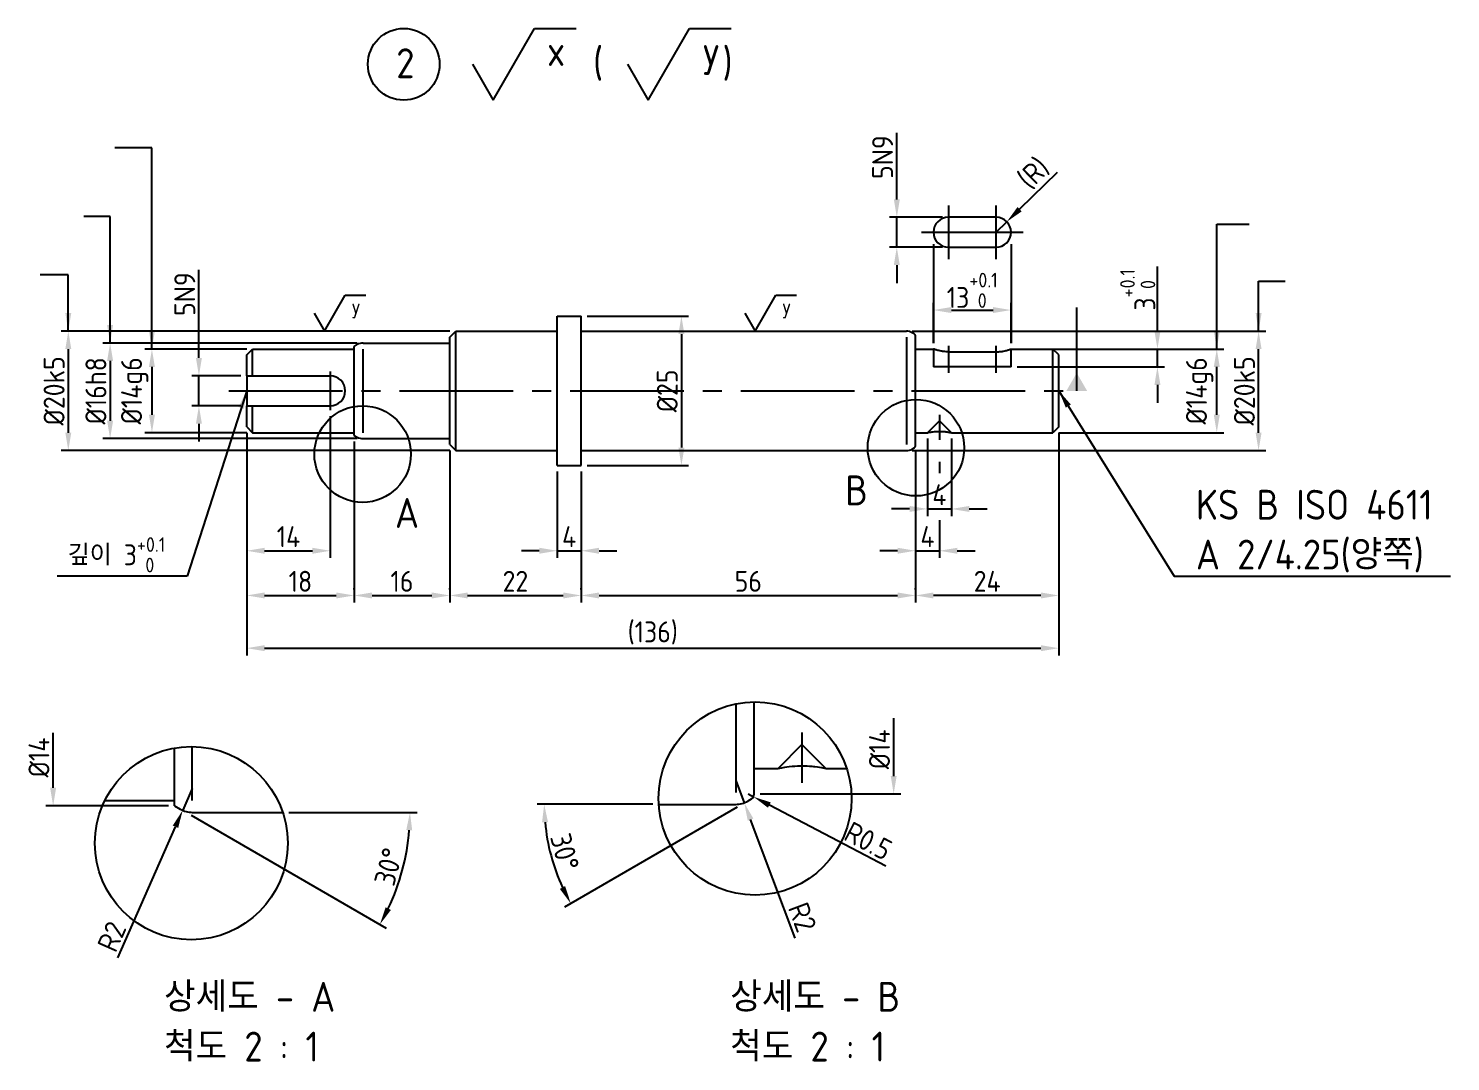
# Model space of a CAD drawing. Header units: millimetres. Extents: x 0 to 2327, y 0 to 592.
# Drawn here: x 908.4 to 1146.5, y 335.5 to 508.3 of the extents above; entities that cross this region are included whole.
import ezdxf

# ---------------------------------------------------------------- set-up
doc = ezdxf.new("R2010")
doc.units = ezdxf.units.MM
doc.linetypes.add('CENTER2', pattern=[28.575, 19.05, -3.175, 3.175, -3.175])
for name, color, linetype in [('가는실선', 1, 'Continuous'), ('문자', 2, 'Continuous'), ('외형선', 3, 'Continuous'), ('중심선', 1, 'CENTER2')]:
    doc.layers.add(name, color=color, linetype=linetype)
doc.styles.get("Standard").update_dxf_attribs({"font": 'isocp.shx', "bigfont": 'whgtxt.shx'})
doc.dimstyles.new('ISO-25', dxfattribs={"dimtxt": 3.5, "dimasz": 3, "dimexe": 1.2, "dimexo": 1, "dimtad": 1, "dimdsep": 46, "dimtxsty": 'Standard', "dimcen": 0, "dimclrd": 7, "dimclre": 7, "dimclrt": 2, "dimazin": 2, "dimtfac": 1, "dimtmove": 0, "dimatfit": 3, "dimfxl": 0, "dimlwd": -1, "dimlwe": -1, "dimarcsym": 0})

# ---------------------------------------------------------------- blocks, each defined once
blk = doc.blocks.new('*D3')
at = {"layer": 'Defpoints', "color": 0}
for p in [(1062.45, 476.75), (1053.82, 471.75), (1062.45, 471.75)]:
    blk.add_point(p, dxfattribs=at)
at = {"layer": '외형선', "color": 7}
for p, q in [((1053.82, 479.75), (1053.82, 490.9)), ((1061.45, 476.75), (1052.62, 476.75)), ((1053.82, 471.75), (1053.82, 476.75)), ((1061.45, 471.75), (1052.62, 471.75)), ((1053.82, 468.75), (1053.82, 465.75))]:
    blk.add_line(p, q, dxfattribs=at)
for points in [[(1053.32, 479.75), (1054.32, 479.75), (1053.82, 476.75)], [(1053.32, 468.75), (1054.32, 468.75), (1053.82, 471.75)]]:
    blk.add_solid(points, dxfattribs=at)
at = {"layer": '외형선', "color": 2, "insert": (1051.44, 486.82), "char_height": 3.5, "attachment_point": 5, "rotation": 90}
blk.add_mtext('5N9', dxfattribs=at)
blk = doc.blocks.new('*D4')
at = {"layer": 'Defpoints', "color": 0}
for p in [(1070.45, 474.25), (1072.23, 476)]:
    blk.add_point(p, dxfattribs=at)
at = {"layer": '외형선', "color": 7}
for p, q in [((1080.65, 484.26), (1074.38, 478.1)), ((1070.45, 474.25), (1072.23, 476))]:
    blk.add_line(p, q, dxfattribs=at)
blk.add_solid([(1074.03, 478.46), (1074.73, 477.74), (1072.23, 476)], dxfattribs=at)
at = {"layer": '외형선', "color": 2, "insert": (1076.8, 484.05), "char_height": 3.5, "attachment_point": 5, "rotation": 44.467}
blk.add_mtext('(R)', dxfattribs=at)
blk = doc.blocks.new('*D5')
at = {"layer": 'Defpoints', "color": 0}
for p in [(1072.95, 461.23), (1059.95, 454.71), (1072.95, 454.71)]:
    blk.add_point(p, dxfattribs=at)
at = {"layer": '외형선', "color": 7}
for p, q in [((1059.95, 455.71), (1059.95, 462.43)), ((1072.95, 455.71), (1072.95, 462.43)), ((1062.95, 461.23), (1069.95, 461.23))]:
    blk.add_line(p, q, dxfattribs=at)
for points in [[(1062.95, 461.73), (1062.95, 460.73), (1059.95, 461.23)], [(1069.95, 461.73), (1069.95, 460.73), (1072.95, 461.23)]]:
    blk.add_solid(points, dxfattribs=at)
at = {"layer": '외형선', "color": 2, "insert": (1066.45, 464.53), "char_height": 3.5, "attachment_point": 5}
blk.add_mtext('13{\\H0.7x;\\S+0.1^  0;}', dxfattribs=at)
blk = doc.blocks.new('*D6')
at = {"layer": 'Defpoints', "color": 0}
for p in [(1072.95, 454.71), (1097.46, 454.71), (1072.95, 451.71)]:
    blk.add_point(p, dxfattribs=at)
at = {"layer": '외형선', "color": 7}
for p, q in [((1097.46, 457.71), (1097.46, 468.54)), ((1073.95, 454.71), (1098.66, 454.71)), ((1097.46, 451.71), (1097.46, 454.71)), ((1073.95, 451.71), (1098.66, 451.71)), ((1097.46, 448.71), (1097.46, 445.71))]:
    blk.add_line(p, q, dxfattribs=at)
for points in [[(1096.96, 457.71), (1097.96, 457.71), (1097.46, 454.71)], [(1096.96, 448.71), (1097.96, 448.71), (1097.46, 451.71)]]:
    blk.add_solid(points, dxfattribs=at)
at = {"layer": '외형선', "color": 2, "insert": (1094.16, 464.62), "char_height": 3.5, "attachment_point": 5, "rotation": 90}
blk.add_mtext('3{\\H0.7x;\\S+0.1^  0;}', dxfattribs=at)
blk = doc.blocks.new('*D7')
at = {"layer": 'Defpoints', "color": 0}
for p in [(1097.46, 454.71), (1107.4, 454.71), (1079.95, 440.71)]:
    blk.add_point(p, dxfattribs=at)
at = {"layer": '외형선', "color": 7}
for p, q in [((1098.46, 454.71), (1108.6, 454.71)), ((1107.4, 443.71), (1107.4, 451.71)), ((1080.95, 440.71), (1108.6, 440.71))]:
    blk.add_line(p, q, dxfattribs=at)
for points in [[(1106.9, 451.71), (1107.9, 451.71), (1107.4, 454.71)], [(1106.9, 443.71), (1107.9, 443.71), (1107.4, 440.71)]]:
    blk.add_solid(points, dxfattribs=at)
at = {"layer": '외형선', "color": 2, "insert": (1104.53, 447.71), "char_height": 3.5, "attachment_point": 5, "rotation": 90}
blk.add_mtext('%%C14g6', dxfattribs=at)
blk = doc.blocks.new('*D8')
at = {"layer": 'Defpoints', "color": 0}
for p in [(1055.41, 457.71), (1114.4, 457.71), (1055.41, 437.71)]:
    blk.add_point(p, dxfattribs=at)
at = {"layer": '외형선', "color": 7}
for p, q in [((1056.41, 457.71), (1115.6, 457.71)), ((1114.4, 440.71), (1114.4, 454.71)), ((1056.41, 437.71), (1115.6, 437.71))]:
    blk.add_line(p, q, dxfattribs=at)
for points in [[(1113.9, 454.71), (1114.9, 454.71), (1114.4, 457.71)], [(1113.9, 440.71), (1114.9, 440.71), (1114.4, 437.71)]]:
    blk.add_solid(points, dxfattribs=at)
at = {"layer": '외형선', "color": 2, "insert": (1112.03, 447.71), "char_height": 3.5, "attachment_point": 5, "rotation": 90}
blk.add_mtext('%%C20k5', dxfattribs=at)
blk = doc.blocks.new('*D9')
at = {"layer": 'Defpoints', "color": 0}
for p in [(1000.95, 460.21), (1000.95, 435.21), (1017.75, 435.21)]:
    blk.add_point(p, dxfattribs=at)
at = {"layer": '외형선', "color": 7}
for p, q in [((1001.95, 460.21), (1018.95, 460.21)), ((1017.75, 457.21), (1017.75, 438.21)), ((1001.95, 435.21), (1018.95, 435.21))]:
    blk.add_line(p, q, dxfattribs=at)
for points in [[(1017.25, 457.21), (1018.25, 457.21), (1017.75, 460.21)], [(1017.25, 438.21), (1018.25, 438.21), (1017.75, 435.21)]]:
    blk.add_solid(points, dxfattribs=at)
at = {"layer": '외형선', "color": 2, "insert": (1015.38, 447.71), "char_height": 3.5, "attachment_point": 5, "rotation": 90}
blk.add_mtext('%%C25', dxfattribs=at)
blk = doc.blocks.new('*D10')
at = {"layer": 'Defpoints', "color": 0}
for p in [(936.95, 450.21), (944.95, 450.21), (944.95, 445.21)]:
    blk.add_point(p, dxfattribs=at)
at = {"layer": '외형선', "color": 7}
for p, q in [((936.95, 453.21), (936.95, 467.97)), ((943.95, 450.21), (935.75, 450.21)), ((936.95, 445.21), (936.95, 450.21)), ((943.95, 445.21), (935.75, 445.21)), ((936.95, 442.21), (936.95, 439.21))]:
    blk.add_line(p, q, dxfattribs=at)
for points in [[(936.45, 453.21), (937.45, 453.21), (936.95, 450.21)], [(936.45, 442.21), (937.45, 442.21), (936.95, 445.21)]]:
    blk.add_solid(points, dxfattribs=at)
at = {"layer": '외형선', "color": 2, "insert": (934.58, 463.9), "char_height": 3.5, "attachment_point": 5, "rotation": 90}
blk.add_mtext('5N9', dxfattribs=at)
blk = doc.blocks.new('*D11')
at = {"layer": 'Defpoints', "color": 0}
for p in [(964.44, 455.71), (922.08, 439.71), (964.44, 439.71)]:
    blk.add_point(p, dxfattribs=at)
at = {"layer": '외형선', "color": 7}
for p, q in [((963.44, 455.71), (920.88, 455.71)), ((922.08, 452.71), (922.08, 442.71)), ((963.44, 439.71), (920.88, 439.71))]:
    blk.add_line(p, q, dxfattribs=at)
for points in [[(921.58, 452.71), (922.58, 452.71), (922.08, 455.71)], [(921.58, 442.71), (922.58, 442.71), (922.08, 439.71)]]:
    blk.add_solid(points, dxfattribs=at)
at = {"layer": '외형선', "color": 2, "insert": (919.7, 447.71), "char_height": 3.5, "attachment_point": 5, "rotation": 90}
blk.add_mtext('%%C16h8', dxfattribs=at)
blk = doc.blocks.new('*D12')
at = {"layer": 'Defpoints', "color": 0}
for p in [(979.95, 457.71), (915.08, 437.71), (979.95, 437.71)]:
    blk.add_point(p, dxfattribs=at)
at = {"layer": '외형선', "color": 7}
for p, q in [((978.95, 457.71), (913.88, 457.71)), ((915.08, 454.71), (915.08, 440.71)), ((978.95, 437.71), (913.88, 437.71))]:
    blk.add_line(p, q, dxfattribs=at)
for points in [[(914.58, 454.71), (915.58, 454.71), (915.08, 457.71)], [(914.58, 440.71), (915.58, 440.71), (915.08, 437.71)]]:
    blk.add_solid(points, dxfattribs=at)
at = {"layer": '외형선', "color": 2, "insert": (912.7, 447.71), "char_height": 3.5, "attachment_point": 5, "rotation": 90}
blk.add_mtext('%%C20k5', dxfattribs=at)
blk = doc.blocks.new('*D13')
at = {"layer": 'Defpoints', "color": 0}
for p in [(945.95, 454.71), (929.08, 440.71), (945.95, 440.71)]:
    blk.add_point(p, dxfattribs=at)
at = {"layer": '외형선', "color": 7}
for p, q in [((944.95, 454.71), (927.88, 454.71)), ((929.08, 451.71), (929.08, 443.71)), ((944.95, 440.71), (927.88, 440.71))]:
    blk.add_line(p, q, dxfattribs=at)
for points in [[(928.58, 451.71), (929.58, 451.71), (929.08, 454.71)], [(928.58, 443.71), (929.58, 443.71), (929.08, 440.71)]]:
    blk.add_solid(points, dxfattribs=at)
at = {"layer": '외형선', "color": 2, "insert": (926.2, 447.71), "char_height": 3.5, "attachment_point": 5, "rotation": 90}
blk.add_mtext('%%C14g6', dxfattribs=at)
blk = doc.blocks.new('*D15')
at = {"layer": 'Defpoints', "color": 0}
for p in [(1056.95, 438.57), (1060.95, 439.5), (1060.95, 420.95)]:
    blk.add_point(p, dxfattribs=at)
at = {"layer": '외형선', "color": 7}
for p, q in [((1056.95, 437.57), (1056.95, 419.75)), ((1060.95, 435.83), (1060.95, 433.95)), ((1060.95, 426.07), (1060.95, 419.75)), ((1053.95, 420.95), (1050.95, 420.95)), ((1056.95, 420.95), (1060.95, 420.95)), ((1063.95, 420.95), (1066.95, 420.95))]:
    blk.add_line(p, q, dxfattribs=at)
for points in [[(1053.95, 421.45), (1053.95, 420.45), (1056.95, 420.95)], [(1063.95, 421.45), (1063.95, 420.45), (1060.95, 420.95)]]:
    blk.add_solid(points, dxfattribs=at)
at = {"layer": '외형선', "color": 2, "insert": (1058.95, 423.32), "char_height": 3.5, "attachment_point": 5}
blk.add_mtext('4', dxfattribs=at)
blk = doc.blocks.new('*D16')
at = {"layer": 'Defpoints', "color": 0}
for p in [(1058.95, 440.71), (1062.95, 440.71), (1062.95, 427.95)]:
    blk.add_point(p, dxfattribs=at)
at = {"layer": '외형선', "color": 7}
for p, q in [((1058.95, 439.71), (1058.95, 426.75)), ((1062.95, 439.71), (1062.95, 426.75)), ((1055.95, 427.95), (1052.95, 427.95)), ((1058.95, 427.95), (1062.95, 427.95)), ((1065.95, 427.95), (1068.95, 427.95))]:
    blk.add_line(p, q, dxfattribs=at)
for points in [[(1055.95, 428.45), (1055.95, 427.45), (1058.95, 427.95)], [(1065.95, 428.45), (1065.95, 427.45), (1062.95, 427.95)]]:
    blk.add_solid(points, dxfattribs=at)
at = {"layer": '외형선', "color": 2, "insert": (1060.95, 430.32), "char_height": 3.5, "attachment_point": 5}
blk.add_mtext('4', dxfattribs=at)
blk = doc.blocks.new('*D17')
at = {"layer": 'Defpoints', "color": 0}
for p in [(1080.95, 441.71), (1056.95, 420.95), (1056.95, 413.47)]:
    blk.add_point(p, dxfattribs=at)
at = {"layer": '외형선', "color": 7}
for p, q in [((1080.95, 440.71), (1080.95, 412.27)), ((1056.95, 419.95), (1056.95, 412.27)), ((1077.95, 413.47), (1059.95, 413.47))]:
    blk.add_line(p, q, dxfattribs=at)
for points in [[(1059.95, 413.97), (1059.95, 412.97), (1056.95, 413.47)], [(1077.95, 413.97), (1077.95, 412.97), (1080.95, 413.47)]]:
    blk.add_solid(points, dxfattribs=at)
at = {"layer": '외형선', "color": 2, "insert": (1068.95, 415.84), "char_height": 3.5, "attachment_point": 5}
blk.add_mtext('24', dxfattribs=at)
blk = doc.blocks.new('*D18')
at = {"layer": 'Defpoints', "color": 0}
for p in [(1000.95, 420.95), (1056.95, 413.47), (1056.95, 413.47)]:
    blk.add_point(p, dxfattribs=at)
at = {"layer": '외형선', "color": 7}
for p, q in [((1000.95, 419.95), (1000.95, 412.27)), ((1056.95, 414.47), (1056.95, 414.67)), ((1003.95, 413.47), (1053.95, 413.47))]:
    blk.add_line(p, q, dxfattribs=at)
for points in [[(1003.95, 413.97), (1003.95, 412.97), (1000.95, 413.47)], [(1053.95, 413.97), (1053.95, 412.97), (1056.95, 413.47)]]:
    blk.add_solid(points, dxfattribs=at)
at = {"layer": '외형선', "color": 2, "insert": (1028.95, 415.84), "char_height": 3.5, "attachment_point": 5}
blk.add_mtext('56', dxfattribs=at)
blk = doc.blocks.new('*D20')
at = {"layer": 'Defpoints', "color": 0}
for p in [(996.95, 435.21), (1000.95, 435.21), (1000.95, 420.95)]:
    blk.add_point(p, dxfattribs=at)
at = {"layer": '외형선', "color": 7}
for p, q in [((996.95, 434.21), (996.95, 419.75)), ((1000.95, 434.21), (1000.95, 419.75)), ((993.95, 420.95), (990.95, 420.95)), ((996.95, 420.95), (1000.95, 420.95)), ((1003.95, 420.95), (1006.95, 420.95))]:
    blk.add_line(p, q, dxfattribs=at)
for points in [[(993.95, 421.45), (993.95, 420.45), (996.95, 420.95)], [(1003.95, 421.45), (1003.95, 420.45), (1000.95, 420.95)]]:
    blk.add_solid(points, dxfattribs=at)
at = {"layer": '외형선', "color": 2, "insert": (998.95, 423.32), "char_height": 3.5, "attachment_point": 5}
blk.add_mtext('4', dxfattribs=at)
blk = doc.blocks.new('*D21')
at = {"layer": 'Defpoints', "color": 0}
for p in [(978.95, 438.71), (1000.95, 413.47), (1000.95, 413.47)]:
    blk.add_point(p, dxfattribs=at)
at = {"layer": '외형선', "color": 7}
for p, q in [((978.95, 437.71), (978.95, 412.27)), ((1000.95, 414.47), (1000.95, 414.67)), ((981.95, 413.47), (997.95, 413.47))]:
    blk.add_line(p, q, dxfattribs=at)
for points in [[(981.95, 413.97), (981.95, 412.97), (978.95, 413.47)], [(997.95, 413.97), (997.95, 412.97), (1000.95, 413.47)]]:
    blk.add_solid(points, dxfattribs=at)
at = {"layer": '외형선', "color": 2, "insert": (989.95, 415.84), "char_height": 3.5, "attachment_point": 5}
blk.add_mtext('22', dxfattribs=at)
blk = doc.blocks.new('*D22')
at = {"layer": 'Defpoints', "color": 0}
for p in [(962.95, 440.26), (978.95, 413.47), (978.95, 413.47)]:
    blk.add_point(p, dxfattribs=at)
at = {"layer": '외형선', "color": 7}
for p, q in [((962.95, 439.26), (962.95, 412.27)), ((978.95, 414.47), (978.95, 414.67)), ((965.95, 413.47), (975.95, 413.47))]:
    blk.add_line(p, q, dxfattribs=at)
for points in [[(965.95, 413.97), (965.95, 412.97), (962.95, 413.47)], [(975.95, 413.97), (975.95, 412.97), (978.95, 413.47)]]:
    blk.add_solid(points, dxfattribs=at)
at = {"layer": '외형선', "color": 2, "insert": (970.95, 415.84), "char_height": 3.5, "attachment_point": 5}
blk.add_mtext('16', dxfattribs=at)
blk = doc.blocks.new('*D23')
at = {"layer": 'Defpoints', "color": 0}
for p in [(958.95, 444.46), (944.95, 441.71), (958.95, 420.95)]:
    blk.add_point(p, dxfattribs=at)
at = {"layer": '외형선', "color": 7}
for p, q in [((958.95, 443.46), (958.95, 419.75)), ((944.95, 440.71), (944.95, 419.75)), ((947.95, 420.95), (955.95, 420.95))]:
    blk.add_line(p, q, dxfattribs=at)
for points in [[(947.95, 421.45), (947.95, 420.45), (944.95, 420.95)], [(955.95, 421.45), (955.95, 420.45), (958.95, 420.95)]]:
    blk.add_solid(points, dxfattribs=at)
at = {"layer": '외형선', "color": 2, "insert": (951.95, 423.32), "char_height": 3.5, "attachment_point": 5}
blk.add_mtext('14', dxfattribs=at)
blk = doc.blocks.new('*D24')
at = {"layer": 'Defpoints', "color": 0}
for p in [(944.95, 420.95), (962.95, 413.47), (962.95, 413.47)]:
    blk.add_point(p, dxfattribs=at)
at = {"layer": '외형선', "color": 7}
for p, q in [((944.95, 419.95), (944.95, 412.27)), ((962.95, 414.47), (962.95, 414.67)), ((947.95, 413.47), (959.95, 413.47))]:
    blk.add_line(p, q, dxfattribs=at)
for points in [[(947.95, 413.97), (947.95, 412.97), (944.95, 413.47)], [(959.95, 413.97), (959.95, 412.97), (962.95, 413.47)]]:
    blk.add_solid(points, dxfattribs=at)
at = {"layer": '외형선', "color": 2, "insert": (953.95, 415.84), "char_height": 3.5, "attachment_point": 5}
blk.add_mtext('18', dxfattribs=at)
blk = doc.blocks.new('*D25')
at = {"layer": 'Defpoints', "color": 0}
for p in [(944.95, 413.47), (1080.95, 413.47), (1080.95, 404.65)]:
    blk.add_point(p, dxfattribs=at)
at = {"layer": '외형선', "color": 7}
for p, q in [((944.95, 412.47), (944.95, 403.45)), ((1080.95, 412.47), (1080.95, 403.45)), ((947.95, 404.65), (1077.95, 404.65))]:
    blk.add_line(p, q, dxfattribs=at)
for points in [[(947.95, 405.15), (947.95, 404.15), (944.95, 404.65)], [(1077.95, 405.15), (1077.95, 404.15), (1080.95, 404.65)]]:
    blk.add_solid(points, dxfattribs=at)
at = {"layer": '외형선', "color": 2, "insert": (1012.95, 407.2), "char_height": 3.5, "attachment_point": 5}
blk.add_mtext('(136)', dxfattribs=at)
blk = doc.blocks.new('*D31')
at = {"layer": 'Defpoints', "color": 0}
for p in [(935.84, 381.18), (934.23, 377.52)]:
    blk.add_point(p, dxfattribs=at)
at = {"layer": '외형선', "color": 7}
for p, q in [((935.84, 381.18), (934.23, 377.52)), ((923.4, 352.85), (933.02, 374.77))]:
    blk.add_line(p, q, dxfattribs=at)
blk.add_solid([(932.57, 374.97), (933.48, 374.57), (934.23, 377.52)], dxfattribs=at)
at = {"layer": '외형선', "color": 2, "insert": (922.36, 356.39), "char_height": 3.5, "attachment_point": 5, "rotation": 66.2967}
blk.add_mtext('R2', dxfattribs=at)
blk = doc.blocks.new('*D32')
at = {"layer": 'Defpoints', "color": 0}
for p in [(932.85, 378.28), (933.84, 377.71), (935.84, 377.18), (950.99, 377.18), (970.03, 364.34)]:
    blk.add_point(p, dxfattribs=at)
at = {"layer": '외형선', "color": 7}
for p, q in [((935.63, 376.68), (968.3, 357.82)), ((951.99, 377.18), (973.49, 377.18))]:
    blk.add_line(p, q, dxfattribs=at)
blk.add_arc((934.77, 377.18), 37.52, 334.582, 355.418, dxfattribs=at)
for points in [[(971.67, 374.2), (972.67, 374.16), (972.29, 377.18)], [(969.1, 360.84), (968.21, 361.3), (967.26, 358.42)]]:
    blk.add_solid(points, dxfattribs=at)
at = {"layer": '외형선', "color": 2, "insert": (968.72, 368.08), "char_height": 3.5, "attachment_point": 5, "rotation": 75}
blk.add_mtext('30°', dxfattribs=at)
blk = doc.blocks.new('*D38')
at = {"layer": 'Defpoints', "color": 0}
for p in [(1026.86, 382.52), (1028.27, 378.77)]:
    blk.add_point(p, dxfattribs=at)
at = {"layer": '외형선', "color": 7}
for p, q in [((1026.86, 382.52), (1028.27, 378.77)), ((1036.78, 356.14), (1029.33, 375.96))]:
    blk.add_line(p, q, dxfattribs=at)
blk.add_solid([(1029.8, 376.14), (1028.86, 375.79), (1028.27, 378.77)], dxfattribs=at)
at = {"layer": '외형선', "color": 2, "insert": (1038.01, 359.63), "char_height": 3.5, "attachment_point": 5, "rotation": 290.6119}
blk.add_mtext('R2', dxfattribs=at)
blk = doc.blocks.new('*D39')
at = {"layer": 'Defpoints', "color": 0}
for p in [(1028.94, 380.25), (1029.82, 379.78)]:
    blk.add_point(p, dxfattribs=at)
at = {"layer": '외형선', "color": 7}
for p, q in [((1028.94, 380.25), (1029.82, 379.78)), ((1051.97, 368.19), (1032.48, 378.39))]:
    blk.add_line(p, q, dxfattribs=at)
blk.add_solid([(1032.71, 378.84), (1032.25, 377.95), (1029.82, 379.78)], dxfattribs=at)
at = {"layer": '외형선', "color": 2, "insert": (1049.04, 372.4), "char_height": 3.5, "attachment_point": 5, "rotation": 332.3599}
blk.add_mtext('R0.5', dxfattribs=at)
blk = doc.blocks.new('*D40')
at = {"layer": 'Defpoints', "color": 0}
for p in [(1028.86, 379.05), (1029.44, 379.38), (1013.96, 378.52), (1026.86, 378.52), (995.28, 372.76)]:
    blk.add_point(p, dxfattribs=at)
at = {"layer": '외형선', "color": 7}
for p, q in [((1012.96, 378.52), (993.57, 378.52)), ((1027.07, 378.02), (998.18, 361.33))]:
    blk.add_line(p, q, dxfattribs=at)
blk.add_arc((1027.94, 378.52), 33.16, 185.185, 204.8168, dxfattribs=at)
for points in [[(994.41, 375.5), (995.41, 375.54), (994.77, 378.52)], [(998.28, 364.83), (997.39, 364.37), (999.22, 361.93)]]:
    blk.add_solid(points, dxfattribs=at)
at = {"layer": '외형선', "color": 2, "insert": (998.2, 370.55), "char_height": 3.5, "attachment_point": 5, "rotation": 285.0009}
blk.add_mtext('30°', dxfattribs=at)

msp = doc.modelspace()

# ---------------------------------------------------------------- linework, layer by layer
at = {"layer": '가는실선'}
for centre, radius in [((1057.027, 438.196), 8.077), ((964.364, 437.13), 8.077), ((1030.089, 379.491), 16.154), ((935.679, 372.021), 16.154)]:
    msp.add_circle(centre, radius, dxfattribs=at)
at = {"layer": '문자'}
msp.add_circle((971.244, 502.35), 6, dxfattribs=at)
at = {"layer": '외형선'}
for p, q in [((986.24, 496.35), (993.168, 508.35)), ((993.168, 508.35), (1000.096, 508.35)), ((1012.198, 496.35), (1019.127, 508.35)), ((1019.127, 508.35), (1026.055, 508.35)), ((982.776, 502.35), (986.24, 496.35)), ((1008.734, 502.35), (1012.198, 496.35)), ((1070.451, 476.747), (1062.451, 476.747)), ((1059.951, 472.247), (1059.951, 455.709)), ((1062.451, 471.747), (1070.451, 471.747)), ((1072.951, 472.247), (1072.951, 455.709)), ((957.992, 457.709), (961.456, 463.709)), ((961.456, 463.709), (964.92, 463.709)), ((1030.098, 457.709), (1033.562, 463.709)), ((1033.562, 463.709), (1037.026, 463.709)), ((956.26, 460.709), (957.992, 457.709)), ((996.951, 458.679), (996.951, 460.209)), ((996.951, 460.209), (1000.951, 460.209)), ((1000.951, 458.679), (1000.951, 460.209)), ((1028.366, 460.709), (1030.098, 457.709)), ((978.951, 456.709), (979.951, 457.709)), ((979.951, 456.485), (979.951, 457.709)), ((979.951, 457.709), (996.951, 457.709)), ((996.951, 435.209), (996.951, 458.679)), ((1000.951, 435.209), (1000.951, 458.679)), ((1000.951, 457.709), (1055.415, 457.709)), ((1056.701, 457.276), (1056.415, 457.441)), ((962.951, 455.157), (963.443, 455.441)), ((962.951, 454.245), (962.951, 455.157)), ((964.443, 455.709), (978.951, 455.709)), ((978.951, 455.607), (978.951, 456.709)), ((978.951, 438.709), (978.951, 455.607)), ((979.951, 437.709), (979.951, 456.485)), ((1055.415, 456.709), (1055.415, 438.709)), ((1056.951, 455.725), (1056.951, 456.843)), ((1056.951, 438.575), (1056.951, 455.725)), ((944.951, 453.709), (945.951, 454.709)), ((944.951, 452.974), (944.951, 453.709)), ((944.951, 450.209), (944.951, 452.974)), ((945.951, 453.852), (945.951, 454.709)), ((945.951, 454.709), (962.951, 454.709)), ((945.951, 450.209), (945.951, 453.852)), ((962.951, 440.261), (962.951, 454.245)), ((964.443, 440.709), (964.443, 454.709)), ((1056.951, 454.709), (1059.048, 454.709)), ((1059.048, 454.709), (1059.951, 454.709)), ((1060.076, 454.665), (1059.951, 454.709)), ((1059.951, 454.709), (1059.951, 451.709)), ((1060.283, 454.597), (1060.076, 454.665)), ((1060.416, 454.557), (1060.283, 454.597)), ((1060.547, 454.519), (1060.416, 454.557)), ((1060.69, 454.48), (1060.547, 454.519)), ((1060.839, 454.443), (1060.69, 454.48)), ((1060.996, 454.407), (1060.839, 454.443)), ((1061.219, 454.362), (1060.996, 454.407)), ((1061.338, 454.341), (1061.219, 454.362)), ((1061.46, 454.322), (1061.338, 454.341)), ((1061.577, 454.305), (1061.46, 454.322)), ((1061.694, 454.291), (1061.577, 454.305)), ((1061.88, 454.272), (1061.694, 454.291)), ((1062.069, 454.258), (1061.88, 454.272)), ((1062.259, 454.25), (1062.069, 454.258)), ((1062.451, 454.247), (1062.259, 454.25)), ((1062.451, 454.247), (1070.451, 454.247)), ((1070.451, 454.247), (1070.642, 454.25)), ((1070.642, 454.25), (1070.833, 454.258)), ((1070.833, 454.258), (1071.021, 454.272)), ((1071.021, 454.272), (1071.207, 454.291)), ((1071.207, 454.291), (1071.325, 454.305)), ((1071.325, 454.305), (1071.441, 454.322)), ((1071.441, 454.322), (1071.563, 454.341)), ((1071.563, 454.341), (1071.683, 454.362)), ((1071.683, 454.362), (1071.906, 454.407)), ((1071.906, 454.407), (1072.063, 454.443)), ((1072.063, 454.443), (1072.212, 454.48)), ((1072.212, 454.48), (1072.354, 454.519)), ((1072.354, 454.519), (1072.486, 454.557)), ((1072.486, 454.557), (1072.618, 454.597)), ((1072.618, 454.597), (1072.825, 454.665)), ((1072.825, 454.665), (1072.951, 454.709)), ((1072.951, 454.709), (1076.436, 454.709)), ((1072.951, 451.709), (1072.951, 454.709)), ((1076.436, 454.709), (1079.951, 454.709)), ((1079.951, 453.852), (1079.951, 454.709)), ((1080.951, 453.709), (1079.951, 454.709)), ((1079.951, 440.709), (1079.951, 453.852)), ((1080.951, 452.974), (1080.951, 453.709)), ((1080.951, 441.709), (1080.951, 452.974)), ((944.951, 450.209), (945.951, 450.209)), ((944.951, 450.209), (944.951, 445.209)), ((945.951, 450.209), (958.951, 450.209)), ((1072.951, 451.709), (1059.951, 451.709)), ((944.951, 445.209), (945.951, 445.209)), ((944.951, 441.709), (944.951, 445.209)), ((945.951, 445.209), (958.951, 445.209)), ((945.951, 440.709), (945.951, 445.209)), ((944.951, 441.709), (945.951, 440.709)), ((945.951, 440.709), (962.951, 440.709)), ((1056.951, 440.709), (1058.146, 440.709)), ((1058.146, 440.709), (1058.951, 440.709)), ((1060.951, 442.709), (1058.951, 440.709)), ((1058.951, 440.709), (1059.263, 440.773)), ((1059.263, 440.773), (1059.38, 440.795)), ((1059.38, 440.795), (1059.522, 440.819)), ((1059.522, 440.819), (1059.675, 440.843)), ((1059.675, 440.843), (1059.891, 440.872)), ((1059.891, 440.872), (1060.118, 440.897)), ((1060.118, 440.897), (1060.351, 440.916)), ((1060.351, 440.916), (1060.563, 440.928)), ((1060.563, 440.928), (1060.777, 440.935)), ((1060.777, 440.935), (1060.992, 440.937)), ((1060.951, 442.709), (1062.951, 440.709)), ((1060.992, 440.937), (1061.207, 440.933)), ((1061.207, 440.933), (1061.397, 440.925)), ((1061.397, 440.925), (1061.585, 440.913)), ((1061.585, 440.913), (1061.77, 440.898)), ((1061.77, 440.898), (1061.905, 440.884)), ((1061.905, 440.884), (1062.037, 440.868)), ((1062.037, 440.868), (1062.241, 440.841)), ((1062.241, 440.841), (1062.432, 440.81)), ((1062.432, 440.81), (1062.591, 440.782)), ((1062.591, 440.782), (1062.686, 440.764)), ((1062.686, 440.764), (1062.951, 440.709)), ((1062.951, 440.709), (1075.16, 440.709)), ((1075.16, 440.709), (1079.951, 440.709)), ((1080.951, 441.709), (1079.951, 440.709)), ((962.951, 440.261), (963.443, 439.977)), ((964.443, 439.709), (978.951, 439.709)), ((978.951, 438.709), (979.951, 437.709)), ((979.951, 437.709), (996.951, 437.709)), ((1000.951, 437.709), (1055.415, 437.709)), ((1056.701, 438.142), (1056.415, 437.977)), ((996.951, 435.209), (1000.951, 435.209)), ((1029.936, 380.249), (1029.936, 395.644)), ((1026.864, 395.32), (1026.864, 380.517)), ((1037.936, 388.517), (1033.936, 384.517)), ((1037.936, 388.517), (1041.936, 384.517)), ((932.852, 378.283), (932.852, 387.925)), ((935.837, 379.178), (935.837, 388.174)), ((1029.936, 384.517), (1032.327, 384.517)), ((1032.327, 384.517), (1033.936, 384.517)), ((1033.936, 384.517), (1034.56, 384.646)), ((1034.56, 384.646), (1034.794, 384.689)), ((1034.794, 384.689), (1035.079, 384.737)), ((1035.079, 384.737), (1035.384, 384.784)), ((1035.384, 384.784), (1035.817, 384.842)), ((1035.817, 384.842), (1036.27, 384.892)), ((1036.27, 384.892), (1036.737, 384.931)), ((1036.737, 384.931), (1037.16, 384.955)), ((1037.16, 384.955), (1037.588, 384.969)), ((1037.588, 384.969), (1038.019, 384.973)), ((1038.019, 384.973), (1038.449, 384.965)), ((1038.449, 384.965), (1038.829, 384.95)), ((1038.829, 384.95), (1039.204, 384.926)), ((1039.204, 384.926), (1039.574, 384.895)), ((1039.574, 384.895), (1039.845, 384.867)), ((1039.845, 384.867), (1040.109, 384.836)), ((1040.109, 384.836), (1040.517, 384.78)), ((1040.517, 384.78), (1040.899, 384.72)), ((1040.899, 384.72), (1041.217, 384.663)), ((1041.217, 384.663), (1041.406, 384.627)), ((1041.406, 384.627), (1041.936, 384.517)), ((1041.936, 384.517), (1045.441, 384.517)), ((921.197, 379.178), (932.852, 379.178)), ((1029.436, 379.383), (1028.864, 379.053)), ((932.852, 378.283), (933.837, 377.714)), ((935.837, 377.178), (950.987, 377.178)), ((1013.965, 378.517), (1026.864, 378.517))]:
    msp.add_line(p, q, dxfattribs=at)
at = {"layer": '외형선', "color": 7}
for p, q in [((1053.296, 383.249), (1053.296, 392.932)), ((912.54, 381.283), (912.54, 390.495)), ((1030.936, 380.249), (1054.496, 380.249)), ((931.852, 378.283), (911.34, 378.283))]:
    msp.add_line(p, q, dxfattribs=at)
at = {"layer": '외형선'}
for centre, radius, start, end in [((1062.451, 474.247), 2.5, 90, 270), ((1070.451, 474.247), 2.5, 270, 90), ((1055.415, 455.709), 2, 60, 90), ((1056.451, 456.843), 0.5, 0, 60), ((964.443, 453.709), 2, 90, 120), ((958.951, 447.709), 2.5, 270, 90), ((964.443, 441.709), 2, 240, 270), ((1056.451, 438.575), 0.5, 300, 360), ((1055.415, 439.709), 2, 270, 300), ((1026.864, 382.517), 4, 270, 300), ((1028.936, 380.249), 1, 300, 360), ((935.837, 381.178), 4, 240, 270)]:
    msp.add_arc(centre, radius, start, end, dxfattribs=at)
at = {"layer": '외형선', "color": 7}
for points in [[(912.04, 381.283), (913.04, 381.283), (912.54, 378.283)], [(1052.796, 383.249), (1053.796, 383.249), (1053.296, 380.249)]]:
    msp.add_solid(points, dxfattribs=at)
at = {"layer": '중심선'}
for p, q in [((1062.451, 478.747), (1062.451, 469.747)), ((1070.451, 469.747), (1070.451, 478.747)), ((1057.951, 474.247), (1074.951, 474.247)), ((1062.451, 455.247), (1062.451, 450.709)), ((1070.451, 450.709), (1070.451, 455.247)), ((958.951, 450.959), (958.951, 444.459)), ((941.951, 447.709), (1083.951, 447.709)), ((1060.951, 443.709), (1060.951, 439.504)), ((1037.936, 390.517), (1037.936, 382.107))]:
    msp.add_line(p, q, dxfattribs=at)

# ---------------------------------------------------------------- texts
at = {"layer": '문자', "char_height": 5, "attachment_point": 1}
for s, insert in [('B', (1045.156, 433.559)), ('A', (969.782, 429.781)), ('상세도 - A\\P척도 2 : 1', (931.109, 348.815)), ('상세도 - B\\P척도 2 : 1', (1025.918, 348.815))]:
    msp.add_mtext_dynamic_manual_height_columns(s, width=35.88334, gutter_width=12.5, heights=[0], dxfattribs=dict(at, insert=insert))
at = {"layer": '외형선'}
for s, width, gutter_width, insert, char_height, attachment_point in [('2', 19.04542, 12.5, (969.988, 505.027), 5, 1), ('x', 15.01782, 25, (995.235, 507.087), 5, 1), (' (       )', 36.7004, 12.5, (1000.096, 502.35), 5, 4), ('y', 15.01782, 25, (1021.194, 507.087), 5, 1), ('y', 7.50891, 12.5, (962.489, 463.078), 2.5, 1), ('y', 7.50891, 12.5, (1034.596, 463.078), 2.5, 1)]:
    msp.add_mtext_dynamic_manual_height_columns(s, width=width, gutter_width=gutter_width, heights=[0], dxfattribs=dict(at, insert=insert, char_height=char_height, attachment_point=attachment_point))
at = {"layer": '외형선', "color": 2}
for s, insert, char_height, attachment_point in [('KS B ISO 4611\\PA 2/4.25(양쪽)', (1103.904, 417.325), 5, 7), ('\\A1;깊이 3{\\H0.7x;\\S+0.1^  0;}', (931.33, 417.333), 3.5, 9)]:
    msp.add_mtext(s, dxfattribs=dict(at, insert=insert, char_height=char_height, attachment_point=attachment_point))
at = {"layer": '외형선', "color": 2, "char_height": 3.5, "attachment_point": 5, "rotation": 90}
for insert in [(1050.921, 387.723), (910.165, 386.361)]:
    msp.add_mtext('%%C14', dxfattribs=dict(at, insert=insert))

# ---------------------------------------------------------------- dimensions: what is measured, and where the dimension line sits
at = {"layer": '외형선'}
for base, p1, p2, text, picture, middle in [((1053.819, 471.747), (1062.451, 476.747), (1062.451, 471.747), '<>N9', '*D3', (1053.819, 486.823)), ((1097.462, 454.709), (1072.951, 451.709), (1072.951, 454.709), '<>{\\H0.7x;\\S+0.1^  0;}', '*D6', (1097.462, 464.624)), ((936.954, 450.209), (944.951, 445.209), (944.951, 450.209), '<>N9', '*D10', (936.954, 463.898))]:
    dim = msp.add_linear_dim(base=base, p1=p1, p2=p2, angle=90, text=text, dimstyle='ISO-25', dxfattribs=at)
    dim.commit()
    dim.dimension.update_dxf_attribs({"geometry": picture, "text_midpoint": middle, "dimtype": 160})
dim = msp.add_radius_dim(center=(1070.451, 474.247), mpoint=(1072.235, 475.999), text='(R)', dimstyle='ISO-25', dxfattribs=at)
dim.commit()
dim.dimension.update_dxf_attribs({"geometry": '*D4', "text_midpoint": (1076.799, 484.052)})
for base, p1, p2, text, picture, middle in [((1072.951, 461.23), (1059.951, 454.709), (1072.951, 454.709), '<>{\\H0.7x;\\S+0.1^  0;}', '*D5', (1066.451, 464.531)), ((1080.951, 404.65), (944.951, 413.468), (1080.951, 413.468), '(<>)', '*D25', (1012.951, 407.2))]:
    dim = msp.add_linear_dim(base=base, p1=p1, p2=p2, text=text, dimstyle='ISO-25', dxfattribs=at)
    dim.commit()
    dim.dimension.update_dxf_attribs({"geometry": picture, "text_midpoint": middle})
dim = msp.add_linear_dim(base=(1017.752, 435.209), p1=(1000.951, 460.209), p2=(1000.951, 435.209), angle=90, text='%%C<>', dimstyle='ISO-25', dxfattribs=at)
dim.commit()
dim.dimension.update_dxf_attribs({"geometry": '*D9', "text_midpoint": (1015.377, 447.709)})
for base, p1, p2, text, picture, middle in [((915.076, 437.709), (979.951, 457.709), (979.951, 437.709), '%%C<>k5', '*D12', (915.076, 447.709)), ((1114.405, 457.709), (1055.415, 437.709), (1055.415, 457.709), '%%C<>k5', '*D8', (1114.405, 447.709)), ((922.076, 439.709), (964.443, 455.709), (964.443, 439.709), '%%C<>h8', '*D11', (922.076, 447.709))]:
    dim = msp.add_linear_dim(base=base, p1=p1, p2=p2, angle=90, text=text, dimstyle='ISO-25', override={"dimtmove": 0}, dxfattribs=at)
    dim.commit()
    dim.dimension.update_dxf_attribs({"geometry": picture, "text_midpoint": middle, "dimtype": 160})
for base, p1, p2, picture, middle in [((929.076, 440.709), (945.951, 454.709), (945.951, 440.709), '*D13', (926.2, 447.709)), ((1107.405, 454.709), (1079.951, 440.709), (1097.462, 454.709), '*D7', (1104.529, 447.709))]:
    dim = msp.add_linear_dim(base=base, p1=p1, p2=p2, angle=90, text='%%C<>g6', dimstyle='ISO-25', override={"dimtmove": 0}, dxfattribs=at)
    dim.commit()
    dim.dimension.update_dxf_attribs({"geometry": picture, "text_midpoint": middle})
for base, p1, p2, picture, middle in [((958.951, 420.948), (944.951, 441.709), (958.951, 444.459), '*D23', (951.951, 423.323)), ((1056.951, 413.468), (1080.951, 441.709), (1056.951, 420.948), '*D17', (1068.951, 415.844)), ((978.951, 413.468), (962.951, 440.261), (978.951, 413.468), '*D22', (970.951, 415.843)), ((1000.951, 413.468), (978.951, 438.709), (1000.951, 413.468), '*D21', (989.951, 415.844)), ((1000.951, 420.948), (996.951, 435.209), (1000.951, 435.209), '*D20', (998.951, 423.323)), ((962.951, 413.468), (944.951, 420.948), (962.951, 413.468), '*D24', (953.951, 415.843)), ((1056.951, 413.468), (1000.951, 420.948), (1056.951, 413.468), '*D18', (1028.951, 415.843))]:
    dim = msp.add_linear_dim(base=base, p1=p1, p2=p2, dimstyle='ISO-25', dxfattribs=at)
    dim.commit()
    dim.dimension.update_dxf_attribs({"geometry": picture, "text_midpoint": middle})
dim = msp.add_linear_dim(base=(1062.951, 427.948), p1=(1058.951, 440.709), p2=(1062.951, 440.709), dimstyle='ISO-25', override={"dimtmove": 0}, dxfattribs=at)
dim.commit()
dim.dimension.update_dxf_attribs({"geometry": '*D16', "text_midpoint": (1060.951, 430.323)})
dim = msp.add_linear_dim(base=(1060.951, 420.948), p1=(1056.951, 438.575), p2=(1060.951, 439.504), dimstyle='ISO-25', override={"dimtmove": 0}, dxfattribs=at)
dim.commit()
dim.dimension.update_dxf_attribs({"geometry": '*D15', "text_midpoint": (1058.951, 420.948), "dimtype": 160})
for center, mpoint, text, picture, middle in [((935.837, 381.178), (934.229, 377.516), 'R2', '*D31', (924.536, 355.438)), ((1026.864, 382.517), (1028.272, 378.773), 'R2', '*D38', (1035.787, 358.792)), ((1028.936, 380.249), (1029.822, 379.785), 'R0.5', '*D39', (1047.94, 370.297))]:
    dim = msp.add_radius_dim(center=center, mpoint=mpoint, text=text, dimstyle='ISO-25', dxfattribs=at)
    dim.commit()
    dim.dimension.update_dxf_attribs({"geometry": picture, "text_midpoint": middle, "dimtype": 164})
for base, line1, line2, picture, middle in [((995.2776, 372.7579), ((1013.9648, 378.5168), (1026.8641, 378.5168)), ((1029.4359, 379.3828), (1028.8641, 379.0527)), '*D40', (998.1979, 370.548)), ((970.026, 364.3444), ((935.8368, 377.1784), (950.9868, 377.1784)), ((932.8517, 378.283), (933.8368, 377.7143)), '*D32', (968.7163, 368.0812))]:
    dim = msp.add_angular_dim_2l(base=base, line1=line1, line2=line2, dimstyle='ISO-25', dxfattribs=at)
    dim.commit()
    dim.dimension.update_dxf_attribs({"geometry": picture, "text_midpoint": middle})

# ---------------------------------------------------------------- leaders
for points, override in [([(929.076, 454.709), (929.076, 488.392), (922.893, 488.392)], {"dimgap": 0.625, "dimtad": 1}), ([(922.076, 455.709), (922.076, 476.89), (917.668, 476.89)], {"dimgap": 0.625, "dimtad": 1}), ([(1107.405, 454.709), (1107.405, 475.625), (1112.822, 475.625)], {"dimgap": 0.625, "dimtad": 1}), ([(915.076, 457.709), (915.076, 467.128), (910.349, 467.128)], {"dimgap": 0.625, "dimtad": 1}), ([(1114.405, 457.709), (1114.405, 466.078), (1118.879, 466.078)], {"dimgap": 0.625, "dimtad": 1}), ([(1083.951, 447.709), (1083.951, 461.647)], {"dimgap": 0.625, "dimtad": 1, "dimldrblk": 'DatumFilled'})]:
    msp.add_leader(points, dimstyle='ISO-25', override=override, dxfattribs=at)
at = {"layer": '외형선', "annotation_type": 0, "has_hookline": 1}
for points, hookline_direction, text_width in [([(944.951, 447.709), (934.955, 416.708), (931.955, 416.708)], 1, 18.115), ([(1080.951, 447.709), (1100.279, 416.7), (1103.279, 416.7)], 0, 42.644)]:
    msp.add_leader(points, dimstyle='ISO-25', override={"dimgap": 0.625, "dimtad": 1}, dxfattribs=dict(at, hookline_direction=hookline_direction, text_width=text_width))

doc.saveas('drawing.dxf')
